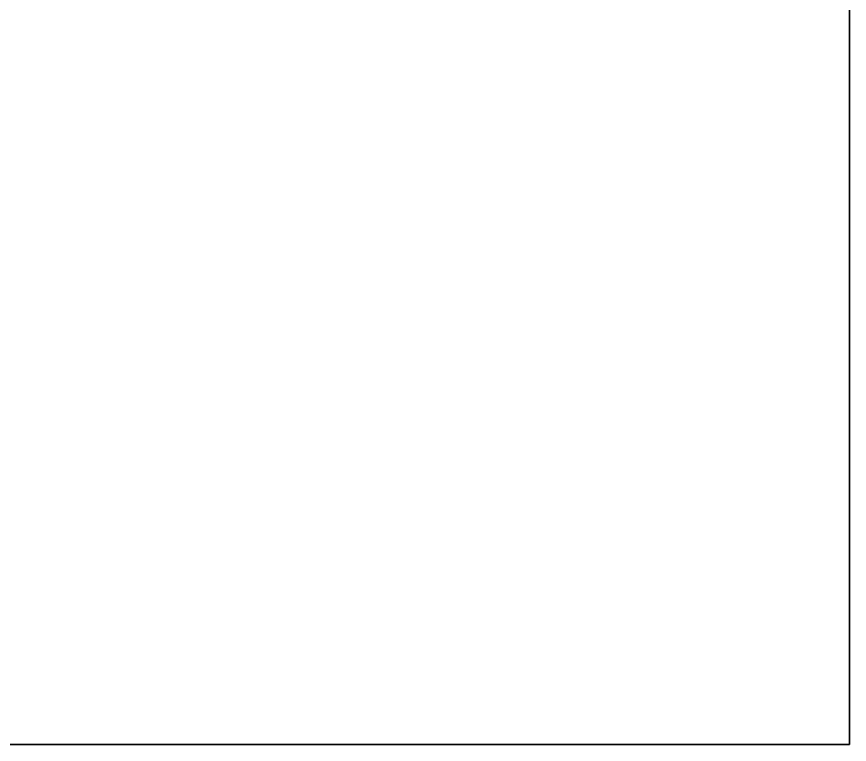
# Model space of a CAD drawing. Header units: millimetres. Extents: x -235 to 540, y -175 to 360.
# Drawn here: x 84.7 to 175, y -175 to -96.1 of the extents above; entities that cross this region are included whole.
import ezdxf

# ---------------------------------------------------------------- set-up
doc = ezdxf.new("R2010")
doc.units = ezdxf.units.MM
doc.layers.get('0').update_dxf_attribs({"color": 1, "linetype": 'CONTINUOUS'})

msp = doc.modelspace()

# ---------------------------------------------------------------- linework, layer by layer
at = {"color": 2, "linetype": 'CONTINUOUS'}
for p, q in [((175, 175), (175, -175)), ((175, -175), (175, 175)), ((175, 175, -20), (175, -175, -20)), ((175, -175), (-175, -175)), ((-175, -175), (175, -175)), ((175, -175, -20), (-175, -175, -20)), ((175, -175), (175, -175, -20))]:
    msp.add_line(p, q, dxfattribs=at)

doc.saveas('drawing.dxf')
